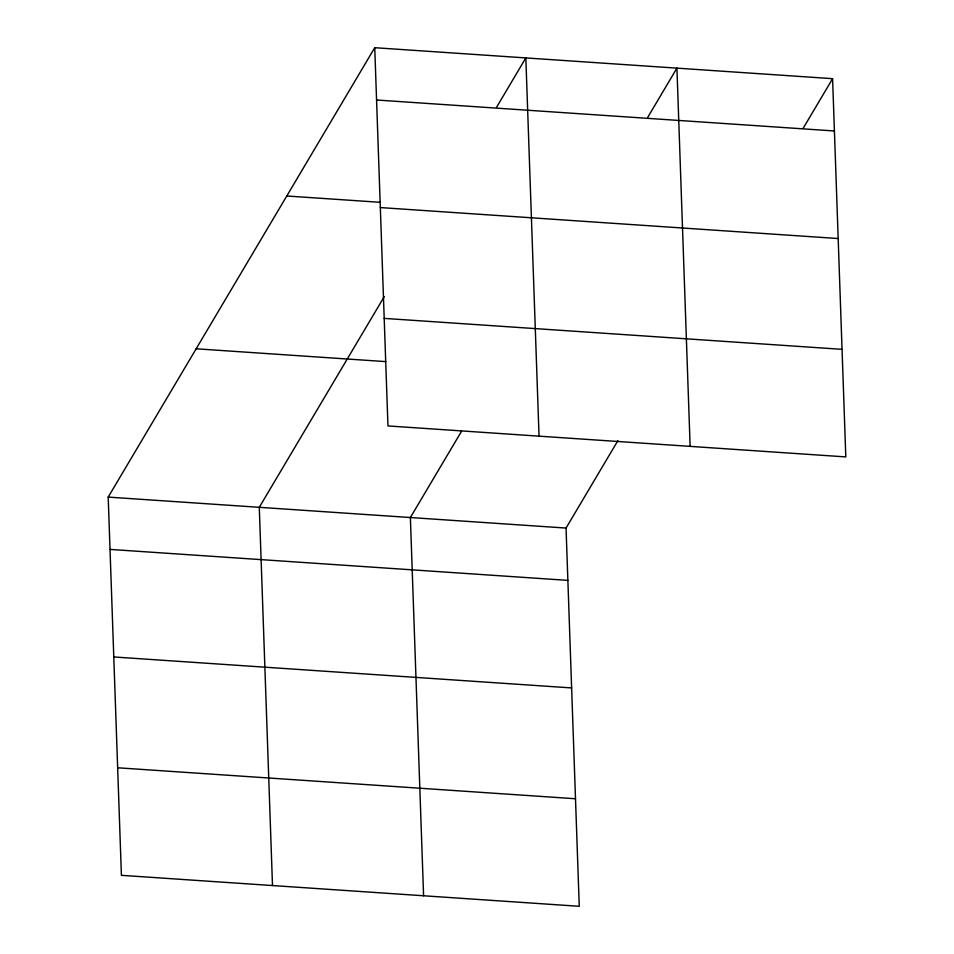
<?xml version="1.0" encoding="UTF-8"?>
<svg xmlns="http://www.w3.org/2000/svg" width="954" height="954" viewBox="0 0 954 954"><rect width="100%" height="100%" fill="white"/><g stroke="black" fill="none" stroke-linecap="round" stroke-linejoin="round"><path stroke-width="1.43" d="M617.918 440.605L566.044 528.063L579.257 906.3L121.408 875.331L108.196 497.094L374.743 47.7L832.592 78.669L845.804 456.906L387.956 425.937L374.743 47.7M384.259 296.622L259.285 507.313L272.498 885.55M496.509 107.349L525.833 57.92L539.046 436.157M461.497 431.339L410.375 517.533L423.588 895.77M647.611 117.569L676.923 68.139L690.136 446.377M803.28 128.098L832.592 78.669M376.568 100.015L834.428 130.972M286.784 195.999L380.109 202.308M380.324 207.567L838.184 238.536M384.2 318.386L842.048 349.343M196.154 348.794L385.762 361.614M108.196 497.094L566.044 528.063M110.02 549.409L567.88 580.378M113.776 656.96L571.625 687.929M117.652 767.779L575.5 798.748"/></g></svg>
